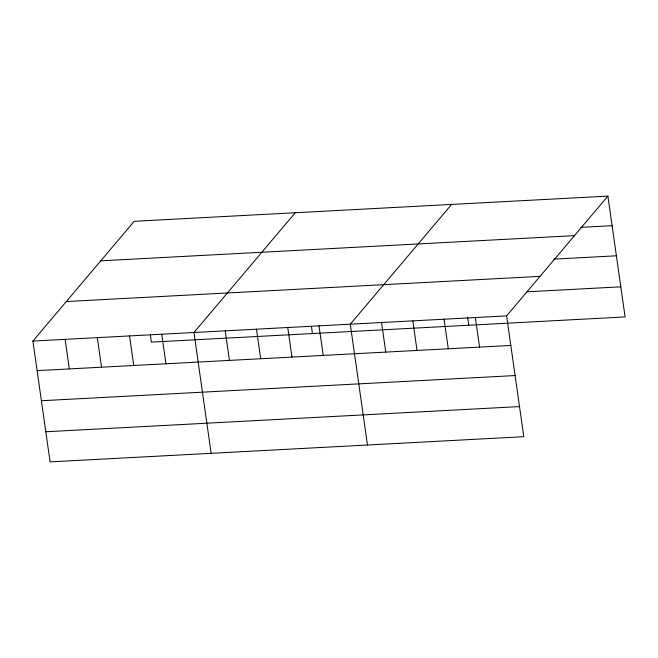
<?xml version="1.0" encoding="UTF-8"?>
<svg xmlns="http://www.w3.org/2000/svg" width="658" height="658" viewBox="0 0 658 658"><rect width="100%" height="100%" fill="white"/><g stroke="black" fill="none" stroke-linecap="round" stroke-linejoin="round"><path stroke-width="0.99" d="M607.902 196.117L506.602 315.881L523.801 436.698L50.098 461.883L32.9 341.066L134.199 221.302L607.902 196.117L625.1 316.934L151.398 342.119L150.394 335.095M295.261 212.74L193.962 332.504L211.152 453.321M451.585 204.432L350.286 324.197L367.477 445.005M580.85 227.347L612.113 225.686M100.773 260.823L574.475 235.638M553.871 259.12L616.398 255.798M66.326 301.545L540.037 276.36M527.017 291.807L620.815 286.822M32.9 341.066L506.602 315.881M37.111 370.627L510.814 345.45M41.396 400.738L515.099 375.562M45.805 431.763L519.516 406.586M475.339 317.543L479.55 347.111M467.632 317.214L468.776 325.249M444.076 319.204L448.287 348.773M412.813 320.865L417.016 350.434M381.55 322.527L385.752 352.096M319.015 325.858L323.226 355.419M311.456 326.533L312.451 333.557M287.752 327.519L291.963 357.08M256.488 329.181L260.7 358.742M225.225 330.842L229.428 360.403M161.745 334.215L165.956 363.775M129.536 335.925L133.747 365.494M97.326 337.636L101.529 367.205M65.109 339.355L69.32 368.916"/></g></svg>
